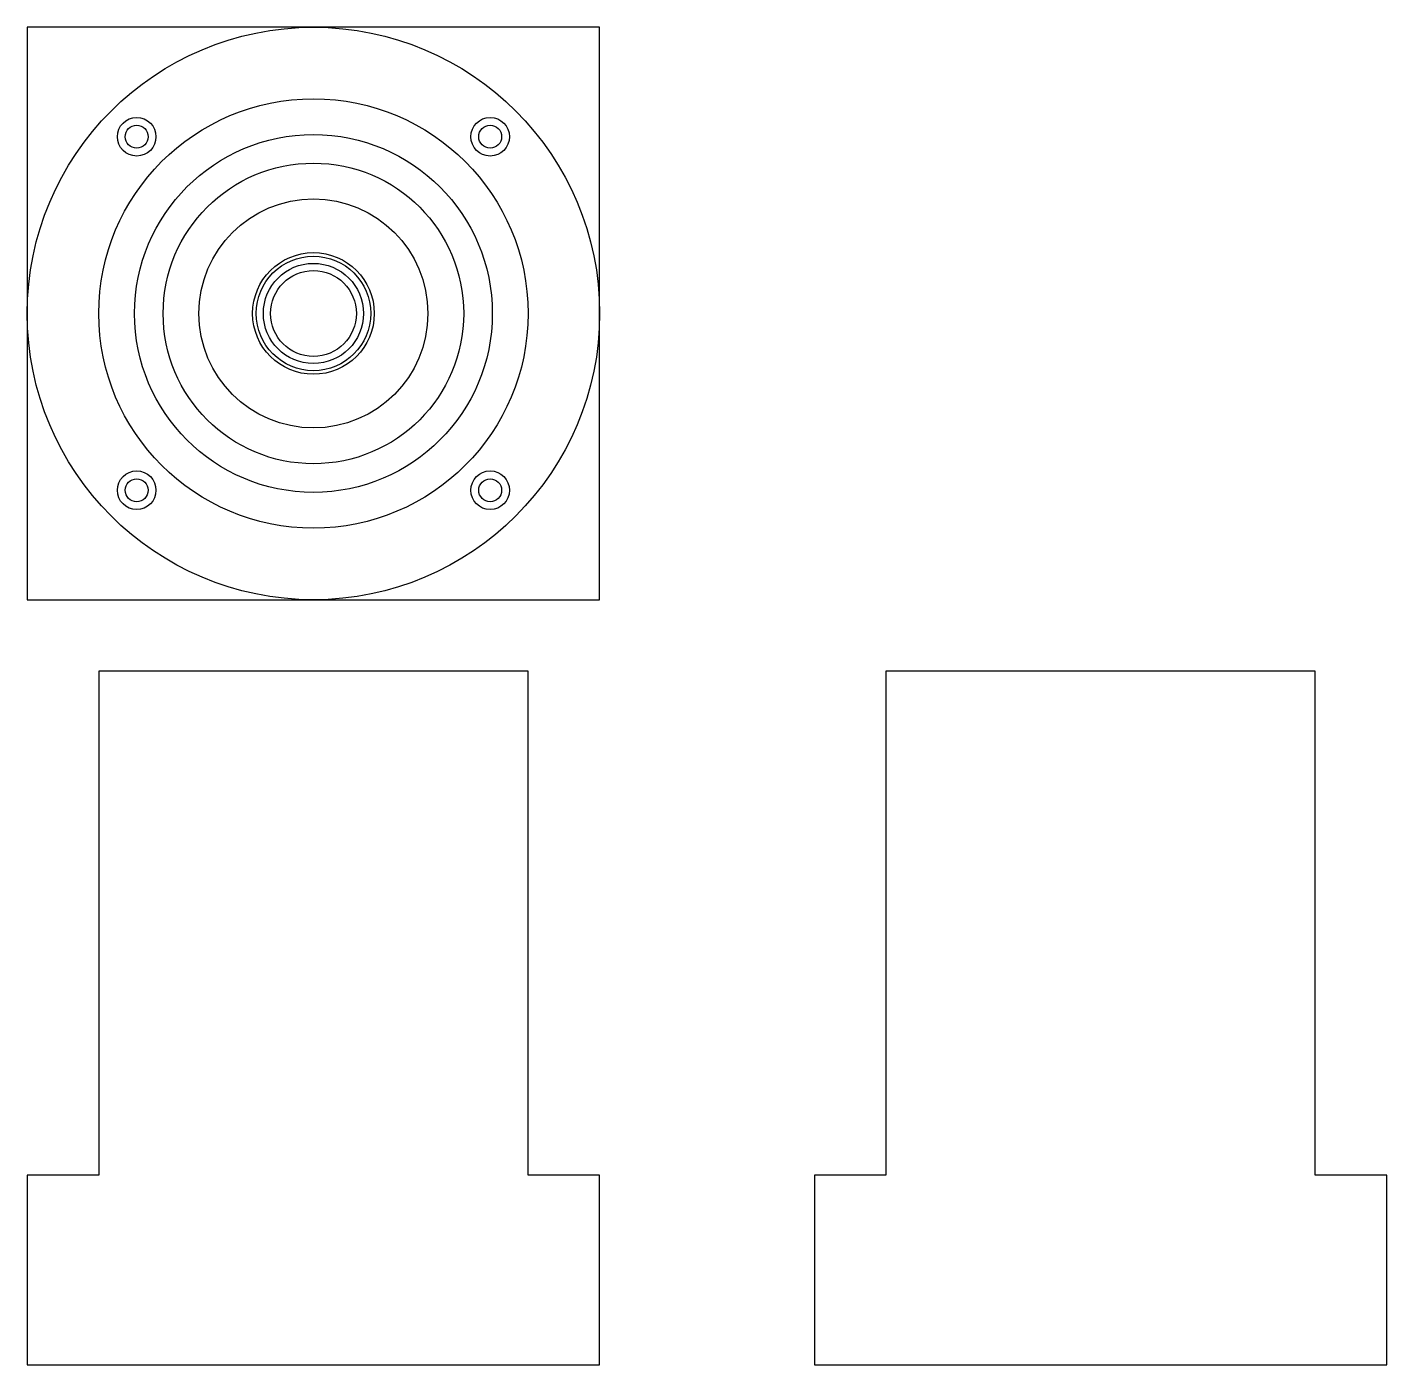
# Model space of a CAD drawing. Header units: millimetres. Extents: x 80 to 270, y 74 to 260.
import ezdxf

# ---------------------------------------------------------------- set-up
doc = ezdxf.new("R2010")
doc.units = ezdxf.units.MM
doc.layers.add('GEOMETRY', color=7, linetype='Continuous')

msp = doc.modelspace()

# ---------------------------------------------------------------- linework, layer by layer
at = {"layer": 'GEOMETRY'}
for points in [[(80, 180.4), (160, 180.4), (160, 260.4), (80, 260.4)], [(80, 73.5), (160, 73.5), (160, 100), (150, 100), (150, 170.4), (90, 170.4), (90, 100), (80, 100)], [(190, 73.5), (270, 73.5), (270, 100), (260, 100), (260, 170.4), (200, 170.4), (200, 100), (190, 100)]]:
    msp.add_lwpolyline(points, close=True, dxfattribs=at)
for centre, radius in [((120, 220.4), 40), ((120, 220.4), 30), ((95.3, 245.1), 2.7), ((144.7, 245.1), 2.7), ((95.3, 245.1), 1.6), ((120, 220.4), 25), ((144.7, 245.1), 1.6), ((120, 220.4), 21), ((120, 220.4), 16), ((120, 220.4), 8.5), ((120, 220.4), 8), ((120, 220.4), 7), ((120, 220.4), 6), ((95.3, 195.7), 2.7), ((144.7, 195.7), 2.7), ((95.3, 195.7), 1.6), ((144.7, 195.7), 1.6)]:
    msp.add_circle(centre, radius, dxfattribs=at)

doc.saveas('drawing.dxf')
